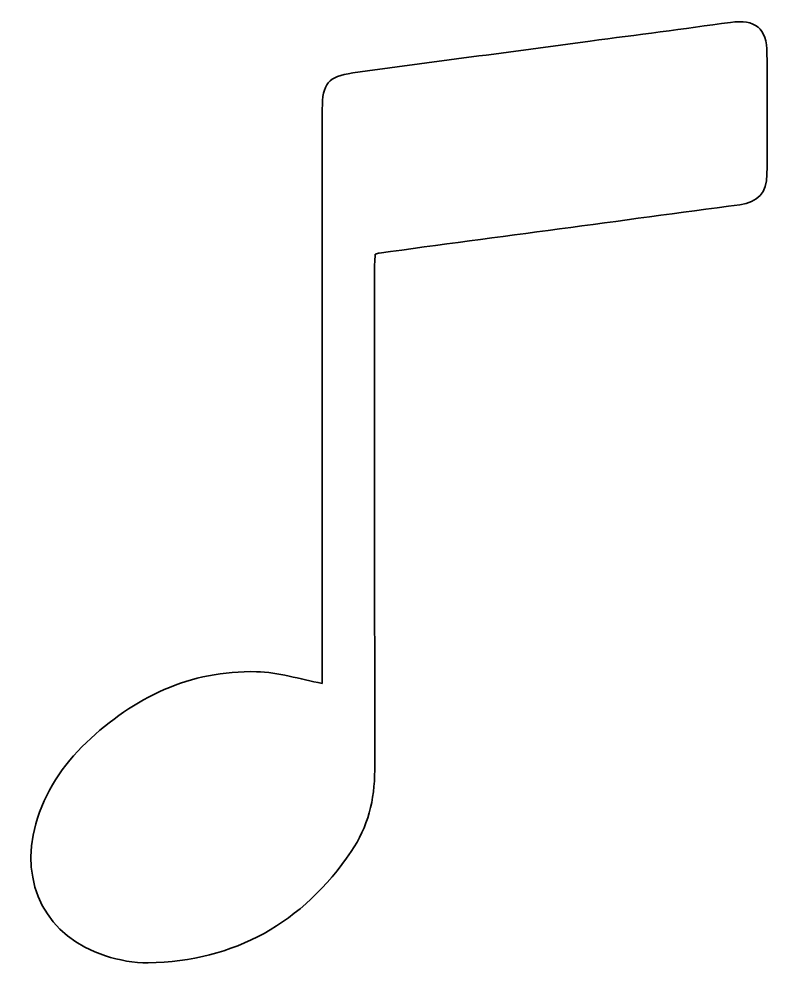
# Model space of a CAD drawing. Header units: inches. Extents: x 1.1 to 10.7, y 0 to 12.
import ezdxf

# ---------------------------------------------------------------- set-up
doc = ezdxf.new("R2010")
doc.units = ezdxf.units.IN
doc.header["$MEASUREMENT"] = 0
doc.layers.add('LAYER_1', color=179, linetype='Continuous')

# ---------------------------------------------------------------- blocks, each defined once
blk = doc.blocks.new('BLOCK 2')
at = {"layer": 'LAYER_1', "color": 7, "lineweight": 35}
for points, knots in [([(5.405, 11.352), (6.415, 11.49), (7.425, 11.623), (8.435, 11.758), (9.032, 11.838), (9.629, 11.915), (10.225, 11.998), (10.544, 12.042), (10.691, 11.923), (10.692, 11.601)], [3, 3, 3, 3, 4, 4, 4, 5, 5, 5, 6, 6, 6, 6]), ([(5.017, 3.562), (5.017, 3.591), (5.017, 3.647), (5.017, 3.702), (5.017, 6.099), (5.017, 8.495), (5.017, 10.892)], [0, 0, 0, 0, 1, 1, 1, 2, 2, 2, 2]), ([(10.692, 10.057), (10.691, 9.824), (10.576, 9.701), (10.344, 9.67), (8.81, 9.465), (7.277, 9.26), (5.744, 9.054), (5.731, 9.052), (5.718, 9.046), (5.692, 9.038)], [7, 7, 7, 7, 8, 8, 8, 9, 9, 9, 10, 10, 10, 10]), ([(5.692, 9.038), (5.69, 8.997), (5.685, 8.952), (5.685, 8.908), (5.685, 6.757), (5.685, 4.606), (5.686, 2.455)], [10, 10, 10, 10, 11, 11, 11, 12, 12, 12, 12])]:
    blk.add_open_spline(points, degree=3, knots=knots, dxfattribs=at)
for points in [[(10.692, 11.601), (10.693, 11.087), (10.694, 10.572), (10.692, 10.057)], [(5.017, 10.892), (5.017, 11.215), (5.09, 11.308), (5.405, 11.352)], [(2.006, 2.807), (2.614, 3.384), (3.327, 3.731), (4.178, 3.711)], [(4.178, 3.711), (4.454, 3.704), (4.728, 3.616), (5.017, 3.562)], [(1.361, 1.768), (1.476, 2.175), (1.702, 2.518), (2.006, 2.807)], [(5.686, 2.455), (5.686, 2.079), (5.599, 1.727), (5.387, 1.416)], [(2.249, 0.085), (1.503, 0.32), (1.145, 1.006), (1.361, 1.768)], [(5.387, 1.416), (4.765, 0.503), (3.903, 0.017), (2.794, -0.005)], [(2.794, -0.005), (2.613, -0.008), (2.423, 0.03), (2.249, 0.085)]]:
    blk.add_open_spline(points, degree=3, dxfattribs=at)

msp = doc.modelspace()

# ---------------------------------------------------------------- block references
at = {"color": 7, "linetype": 'Continuous'}
msp.add_blockref('BLOCK 2', (0, 0), dxfattribs=at)

doc.saveas('drawing.dxf')
